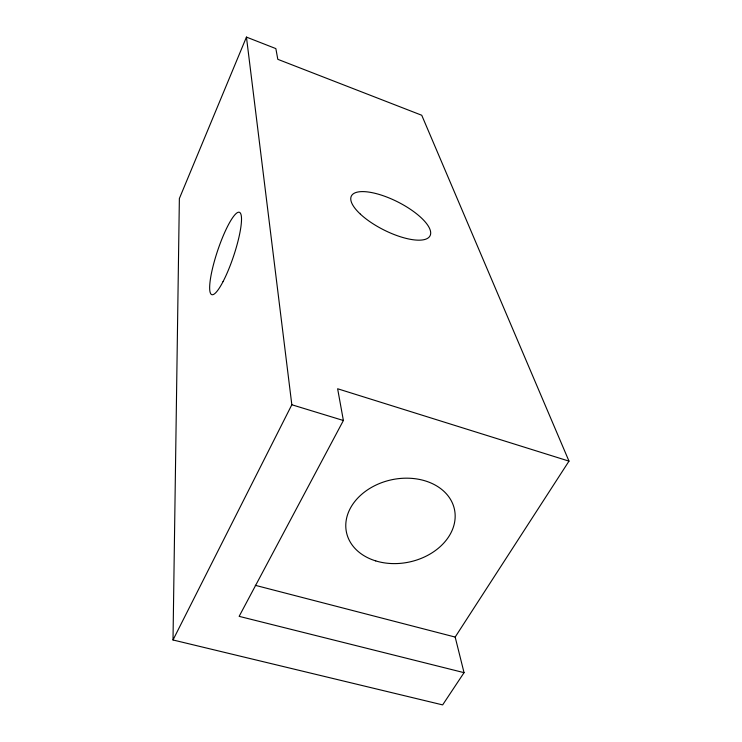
<?xml version="1.0" encoding="UTF-8"?>
<svg xmlns="http://www.w3.org/2000/svg" width="742" height="742" viewBox="0 0 742 742"><rect width="100%" height="100%" fill="white"/><g stroke="black" fill="none" stroke-linecap="round" stroke-linejoin="round"><path stroke-width="1.11" d="M173.007 639.975L179.369 198.531L246.446 37.1L275.857 48.601L277.805 59.323L421.744 115.26L568.993 461.134L455.171 637.063L464.047 672.66L442.649 704.9L173.007 639.975L291.829 404.752L246.446 37.1M568.993 461.134L337.629 388.762L343.388 420.501L239.147 616.352L464.047 672.66M255.285 585.317L455.171 637.063M291.829 404.752L343.388 420.501M360.399 214.15A44.075 15.638 26.8 0 0 428.44 237.728A44.075 15.638 26.8 0 0 383.354 195.786A44.075 15.638 26.8 0 0 360.399 214.15M223.045 281.617A43.426 8.431 -71.5 0 0 240.501 213.306A43.426 8.431 -71.5 0 0 213.204 265.636A43.426 8.431 -71.5 0 0 223.045 281.617M375.74 560.906A55.196 42.062 -12 0 0 455.087 513.835A55.196 42.062 -12 0 0 370.583 487.939A55.196 42.062 -12 0 0 375.74 560.906"/></g></svg>
